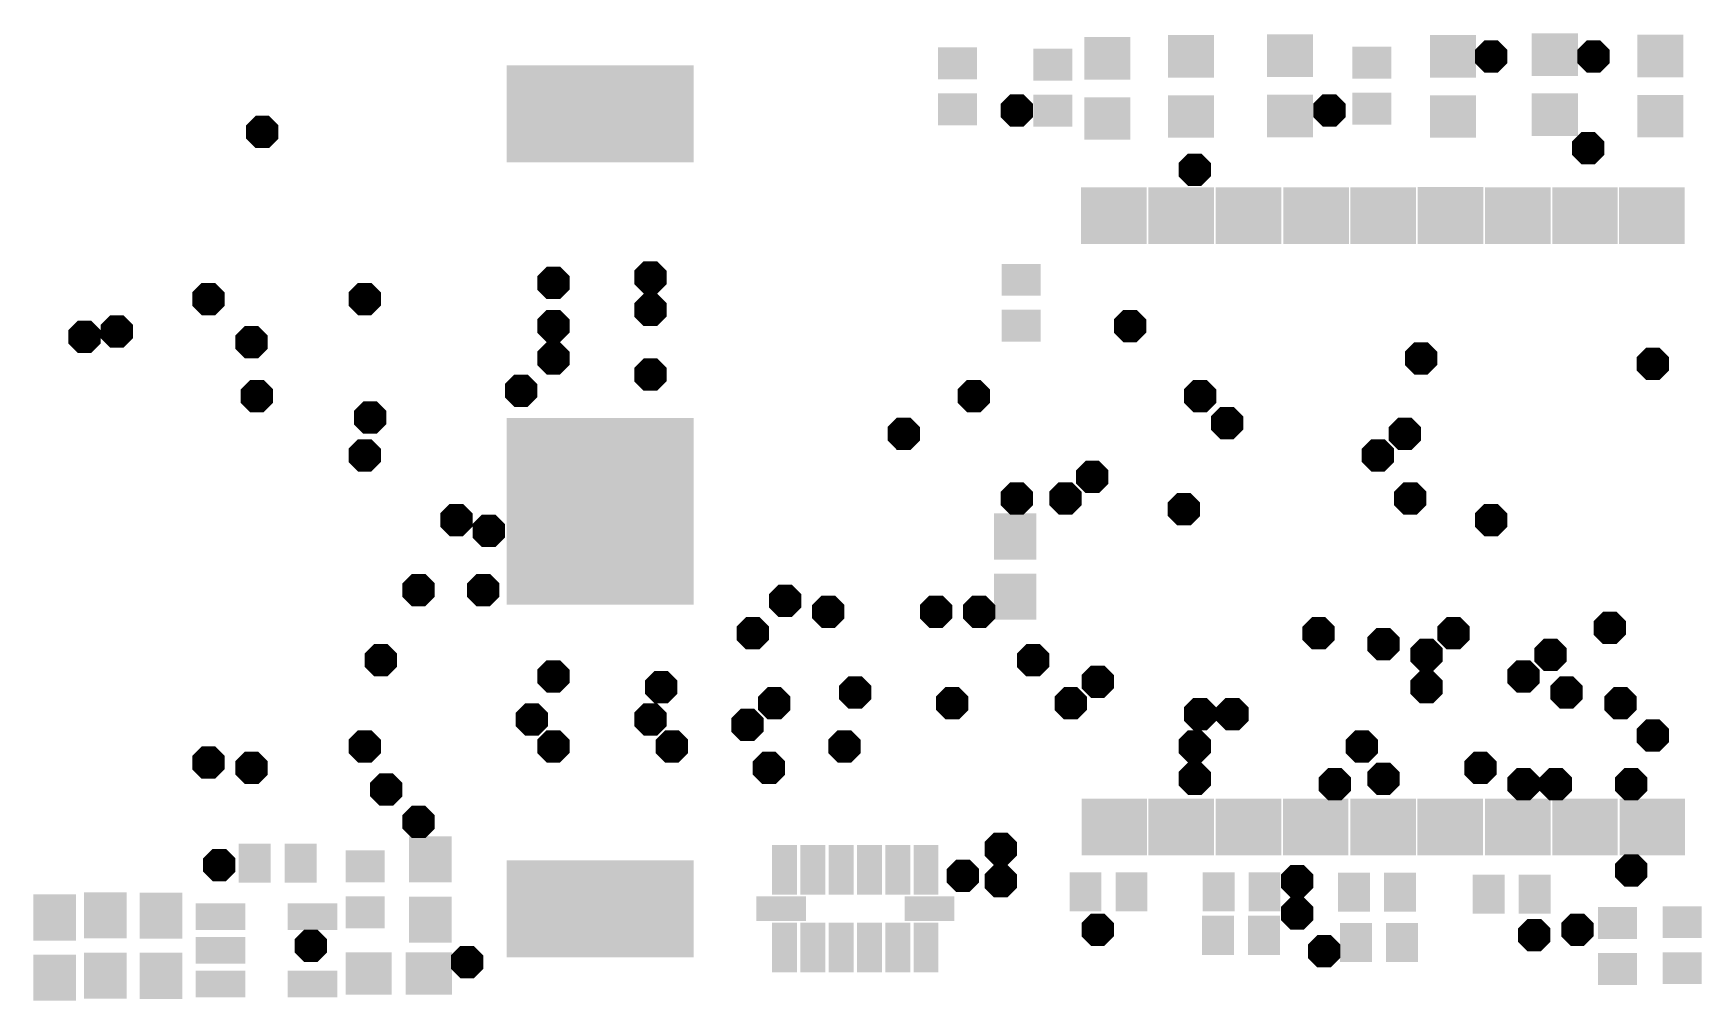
# Model space of a CAD drawing. Extents: x 0.4 to 47.6, y 0.3 to 27.6.
import ezdxf

# ---------------------------------------------------------------- set-up
doc = ezdxf.new("R2010")
doc.units = 0
doc.layers.add('30', color=251, linetype='CONTINUOUS')

# ---------------------------------------------------------------- blocks, each defined once
blk = doc.blocks.new('RECT')
blk.add_solid([(-0.5, -0.5), (0.5, -0.5), (-0.5, 0.5), (0.5, 0.5)])
blk = doc.blocks.new('OCTAGONV')
at = {"const_width": 0.5}
blk.add_lwpolyline([(-0.25, -0.1036), (-0.25, 0.1036), (-0.1036, 0.25), (0.1036, 0.25), (0.25, 0.1036), (0.25, -0.1036), (0.1036, -0.25), (-0.1036, -0.25), (-0.25, -0.1036), (-0.25, 0.1036)], dxfattribs=at)

msp = doc.modelspace()

# ---------------------------------------------------------------- block references
at = {"layer": '30'}
for p, xscale, yscale, rotation in [((30.7507, 26.9219), 1.2032, 1.3032, 90), ((33.1161, 26.9794), 1.2032, 1.3032, 270), ((35.9192, 26.9955), 1.2032, 1.3032, 270), ((40.5291, 26.9788), 1.2032, 1.3032, 270), ((43.4077, 27.0274), 1.2032, 1.3032, 90), ((46.3927, 26.9875), 1.2032, 1.3032, 90), ((26.5192, 26.782), 0.9032, 1.1032, 270), ((29.2131, 26.7416), 0.9032, 1.1032, 270), ((38.2299, 26.8032), 0.9032, 1.1032, 270), ((16.4115, 25.3525), 2.7432, 5.2832, 270), ((38.2299, 25.5032), 0.9032, 1.1032, 270), ((26.5192, 25.482), 0.9032, 1.1032, 270), ((29.2131, 25.4416), 0.9032, 1.1032, 270), ((30.7507, 25.2219), 1.2032, 1.3032, 90), ((33.1161, 25.2794), 1.2032, 1.3032, 270), ((35.9192, 25.2955), 1.2032, 1.3032, 270), ((40.5291, 25.2788), 1.2032, 1.3032, 270), ((43.4077, 25.3274), 1.2032, 1.3032, 90), ((46.3927, 25.2875), 1.2032, 1.3032, 90), ((30.9384, 22.4768), 1.6032, 1.8532, 90), ((32.8415, 22.4768), 1.6032, 1.8532, 90), ((34.7438, 22.4778), 1.6032, 1.8532, 90), ((36.6565, 22.4778), 1.6032, 1.8532, 90), ((38.5507, 22.4751), 1.6032, 1.8532, 90), ((40.4575, 22.4793), 1.6032, 1.8532, 90), ((42.3576, 22.4778), 1.6032, 1.8532, 90), ((44.2599, 22.4776), 1.6032, 1.8532, 90), ((46.1502, 22.4788), 1.6032, 1.8532, 90), ((28.312, 20.6605), 0.9032, 1.1032, 90), ((28.312, 19.3605), 0.9032, 1.1032, 90), ((16.4115, 14.113), 5.2832, 5.2832, 270), ((28.1465, 13.4028), 1.3032, 1.2032, 90), ((28.1465, 11.7028), 1.3032, 1.2032, 90), ((30.9512, 5.1862), 1.6032, 1.8532, 270), ((32.8415, 5.1874), 1.6032, 1.8532, 270), ((34.7438, 5.1872), 1.6032, 1.8532, 270), ((36.6439, 5.1857), 1.6032, 1.8532, 270), ((38.5507, 5.1899), 1.6032, 1.8532, 270), ((40.4449, 5.1872), 1.6032, 1.8532, 270), ((42.3576, 5.1872), 1.6032, 1.8532, 270), ((44.2599, 5.1882), 1.6032, 1.8532, 270), ((46.163, 5.1882), 1.6032, 1.8532, 270), ((11.6072, 4.2722), 1.3032, 1.2032, 270), ((9.7692, 4.0757), 0.9032, 1.1032, 270), ((21.6265, 3.9788), 0.7032, 1.4032, 180), ((22.4265, 3.9788), 0.7032, 1.4032, 180), ((16.4115, 2.8735), 2.7432, 5.2832, 270), ((30.1352, 3.3585), 0.9032, 1.1032, 180), ((31.4352, 3.3585), 0.9032, 1.1032, 180), ((41.5381, 3.2905), 0.9032, 1.1032, 180), ((42.8381, 3.2905), 0.9032, 1.1032, 180), ((2.4182, 2.6891), 1.3032, 1.2032, 90), ((3.9915, 2.6821), 1.3032, 1.2032, 90), ((0.9852, 2.6316), 1.3032, 1.2032, 270), ((5.6756, 2.6521), 0.7532, 1.4032, 90), ((8.2758, 2.6521), 0.7532, 1.4032, 90), ((9.7692, 2.7757), 0.9032, 1.1032, 270), ((11.6072, 2.5722), 1.3032, 1.2032, 270), ((21.5265, 2.8788), 0.7032, 1.4032, 90), ((25.7265, 2.8788), 0.7032, 1.4032, 270), ((45.1806, 2.4732), 0.9032, 1.1032, 90), ((47.0062, 2.4979), 0.9032, 1.1032, 270), ((21.6265, 1.7788), 0.7032, 1.4032, 180), ((22.4265, 1.7788), 0.7032, 1.4032, 180), ((23.2265, 1.7788), 0.7032, 1.4032, 180), ((24.0265, 1.7788), 0.7032, 1.4032, 180), ((24.8265, 1.7788), 0.7032, 1.4032, 180), ((33.8793, 2.1265), 0.9032, 1.1032, 180), ((35.1793, 2.1265), 0.9032, 1.1032, 180), ((37.7862, 1.922), 0.9032, 1.1032, 180), ((39.0862, 1.922), 0.9032, 1.1032, 180), ((5.6756, 1.7021), 0.7532, 1.4032, 90), ((0.9852, 0.9316), 1.3032, 1.2032, 270), ((2.4182, 0.9891), 1.3032, 1.2032, 90), ((3.9915, 0.9821), 1.3032, 1.2032, 90), ((45.1806, 1.1732), 0.9032, 1.1032, 90), ((47.0062, 1.1979), 0.9032, 1.1032, 270), ((5.6756, 0.7521), 0.7532, 1.4032, 90), ((8.2758, 0.7521), 0.7532, 1.4032, 90)]:
    msp.add_blockref('RECT', p, dxfattribs=dict(at, xscale=xscale, yscale=yscale, rotation=rotation))
for name, p, xscale, yscale in [('OCTAGONV', (41.6052, 26.9748), 0.9144, 0.9144), ('OCTAGONV', (44.5008, 26.9748), 0.9144, 0.9144), ('OCTAGONV', (28.194, 25.4508), 0.9144, 0.9144), ('OCTAGONV', (37.0332, 25.4508), 0.9144, 0.9144), ('OCTAGONV', (6.858, 24.8412), 0.9144, 0.9144), ('OCTAGONV', (44.3484, 24.384), 0.9144, 0.9144), ('OCTAGONV', (33.2232, 23.7744), 0.9144, 0.9144), ('OCTAGONV', (15.0876, 20.574), 0.9144, 0.9144), ('OCTAGONV', (17.8308, 20.7264), 0.9144, 0.9144), ('OCTAGONV', (5.334, 20.1168), 0.9144, 0.9144), ('OCTAGONV', (9.7536, 20.1168), 0.9144, 0.9144), ('OCTAGONV', (17.8308, 19.812), 0.9144, 0.9144), ('OCTAGONV', (1.8288, 19.05), 0.9144, 0.9144), ('OCTAGONV', (2.7432, 19.2024), 0.9144, 0.9144), ('OCTAGONV', (6.5532, 18.8976), 0.9144, 0.9144), ('OCTAGONV', (15.0876, 19.3548), 0.9144, 0.9144), ('OCTAGONV', (31.3944, 19.3548), 0.9144, 0.9144), ('OCTAGONV', (15.0876, 18.4404), 0.9144, 0.9144), ('OCTAGONV', (39.624, 18.4404), 0.9144, 0.9144), ('OCTAGONV', (17.8308, 17.9832), 0.9144, 0.9144), ('OCTAGONV', (46.1772, 18.288), 0.9144, 0.9144), ('OCTAGONV', (14.1732, 17.526), 0.9144, 0.9144), ('OCTAGONV', (6.7056, 17.3736), 0.9144, 0.9144), ('OCTAGONV', (26.9748, 17.3736), 0.9144, 0.9144), ('OCTAGONV', (33.3756, 17.3736), 0.9144, 0.9144), ('OCTAGONV', (9.906, 16.764), 0.9144, 0.9144), ('OCTAGONV', (34.1376, 16.6116), 0.9144, 0.9144), ('OCTAGONV', (24.9936, 16.3068), 0.9144, 0.9144), ('OCTAGONV', (39.1668, 16.3068), 0.9144, 0.9144), ('OCTAGONV', (9.7536, 15.6972), 0.9144, 0.9144), ('OCTAGONV', (38.4048, 15.6972), 0.9144, 0.9144), ('OCTAGONV', (30.3276, 15.0876), 0.9144, 0.9144), ('OCTAGONV', (28.194, 14.478), 0.9144, 0.9144), ('OCTAGONV', (29.5656, 14.478), 0.9144, 0.9144), ('OCTAGONV', (32.9184, 14.1732), 0.9144, 0.9144), ('OCTAGONV', (39.3192, 14.478), 0.9144, 0.9144), ('OCTAGONV', (12.3444, 13.8684), 0.9144, 0.9144), ('OCTAGONV', (41.6052, 13.8684), 0.9144, 0.9144), ('OCTAGONV', (13.2588, 13.5636), 0.9144, 0.9144), ('OCTAGONV', (11.2776, 11.8872), 0.9144, 0.9144), ('OCTAGONV', (13.1064, 11.8872), 0.9144, 0.9144), ('OCTAGONV', (21.6408, 11.5824), 0.9144, 0.9144), ('OCTAGONV', (22.86, 11.2776), 0.9144, 0.9144), ('OCTAGONV', (25.908, 11.2776), 0.9144, 0.9144), ('OCTAGONV', (27.1272, 11.2776), 0.9144, 0.9144), ('OCTAGONV', (20.7264, 10.668), 0.9144, 0.9144), ('OCTAGONV', (36.7284, 10.668), 0.9144, 0.9144), ('OCTAGONV', (40.5384, 10.668), 0.9144, 0.9144), ('OCTAGONV', (44.958, 10.8204), 0.9144, 0.9144), ('OCTAGONV', (38.5572, 10.3632), 0.9144, 0.9144), ('OCTAGONV', (39.7764, 10.0584), 0.9144, 0.9144), ('OCTAGONV', (43.2816, 10.0584), 0.9144, 0.9144), ('OCTAGONV', (10.2108, 9.906), 0.9144, 0.9144), ('OCTAGONV', (28.6512, 9.906), 0.9144, 0.9144), ('OCTAGONV', (15.0876, 9.4488), 0.9144, 0.9144), ('OCTAGONV', (18.1356, 9.144), 0.9144, 0.9144), ('OCTAGONV', (23.622, 8.9916), 0.9144, 0.9144), ('OCTAGONV', (30.48, 9.2964), 0.9144, 0.9144), ('OCTAGONV', (39.7764, 9.144), 0.9144, 0.9144), ('OCTAGONV', (42.5196, 9.4488), 0.9144, 0.9144), ('OCTAGONV', (43.7388, 8.9916), 0.9144, 0.9144), ('OCTAGONV', (21.336, 8.6868), 0.9144, 0.9144), ('OCTAGONV', (26.3652, 8.6868), 0.9144, 0.9144), ('OCTAGONV', (29.718, 8.6868), 0.9144, 0.9144), ('OCTAGONV', (45.2628, 8.6868), 0.9144, 0.9144), ('OCTAGONV', (14.478, 8.2296), 0.9144, 0.9144), ('OCTAGONV', (17.8308, 8.2296), 0.9144, 0.9144), ('OCTAGONV', (20.574, 8.0772), 0.9144, 0.9144), ('OCTAGONV', (33.3756, 8.382), 0.9144, 0.9144), ('OCTAGONV', (34.29, 8.382), 0.9144, 0.9144), ('OCTAGONV', (46.1772, 7.7724), 0.9144, 0.9144), ('OCTAGONV', (9.7536, 7.4676), 0.9144, 0.9144), ('OCTAGONV', (15.0876, 7.4676), 0.9144, 0.9144), ('OCTAGONV', (18.4404, 7.4676), 0.9144, 0.9144), ('OCTAGONV', (23.3172, 7.4676), 0.9144, 0.9144), ('OCTAGONV', (33.2232, 7.4676), 0.9144, 0.9144), ('OCTAGONV', (37.9476, 7.4676), 0.9144, 0.9144), ('OCTAGONV', (5.334, 7.0104), 0.9144, 0.9144), ('OCTAGONV', (6.5532, 6.858), 0.9144, 0.9144), ('OCTAGONV', (21.1836, 6.858), 0.9144, 0.9144), ('OCTAGONV', (41.3004, 6.858), 0.9144, 0.9144), ('OCTAGONV', (10.3632, 6.2484), 0.9144, 0.9144), ('OCTAGONV', (33.2232, 6.5532), 0.9144, 0.9144), ('OCTAGONV', (37.1856, 6.4008), 0.9144, 0.9144), ('OCTAGONV', (38.5572, 6.5532), 0.9144, 0.9144), ('OCTAGONV', (42.5196, 6.4008), 0.9144, 0.9144), ('OCTAGONV', (43.434, 6.4008), 0.9144, 0.9144), ('OCTAGONV', (45.5676, 6.4008), 0.9144, 0.9144), ('OCTAGONV', (11.2776, 5.334), 0.9144, 0.9144), ('RECT', (6.645, 4.1669), 0.9032, 1.1032), ('RECT', (7.945, 4.1669), 0.9032, 1.1032), ('OCTAGONV', (27.7368, 4.572), 0.9144, 0.9144), ('OCTAGONV', (5.6388, 4.1148), 0.9144, 0.9144), ('RECT', (23.2265, 3.9788), 0.7032, 1.4032), ('RECT', (24.0265, 3.9788), 0.7032, 1.4032), ('RECT', (24.8265, 3.9788), 0.7032, 1.4032), ('RECT', (25.6265, 3.9788), 0.7032, 1.4032), ('OCTAGONV', (26.67, 3.81), 0.9144, 0.9144), ('OCTAGONV', (45.5676, 3.9624), 0.9144, 0.9144), ('OCTAGONV', (27.7368, 3.6576), 0.9144, 0.9144), ('RECT', (33.8976, 3.3562), 0.9032, 1.1032), ('RECT', (35.1976, 3.3562), 0.9032, 1.1032), ('OCTAGONV', (36.1188, 3.6576), 0.9144, 0.9144), ('RECT', (37.73, 3.3494), 0.9032, 1.1032), ('RECT', (39.03, 3.3494), 0.9032, 1.1032), ('OCTAGONV', (36.1188, 2.7432), 0.9144, 0.9144), ('RECT', (25.6265, 1.7788), 0.7032, 1.4032), ('OCTAGONV', (30.48, 2.286), 0.9144, 0.9144), ('OCTAGONV', (42.8244, 2.1336), 0.9144, 0.9144), ('OCTAGONV', (44.0436, 2.286), 0.9144, 0.9144), ('OCTAGONV', (8.2296, 1.8288), 0.9144, 0.9144), ('OCTAGONV', (36.8808, 1.6764), 0.9144, 0.9144), ('RECT', (9.8663, 1.0472), 1.3032, 1.2032), ('RECT', (11.5663, 1.0472), 1.3032, 1.2032), ('OCTAGONV', (12.6492, 1.3716), 0.9144, 0.9144)]:
    msp.add_blockref(name, p, dxfattribs=dict(at, xscale=xscale, yscale=yscale))

doc.saveas('drawing.dxf')
